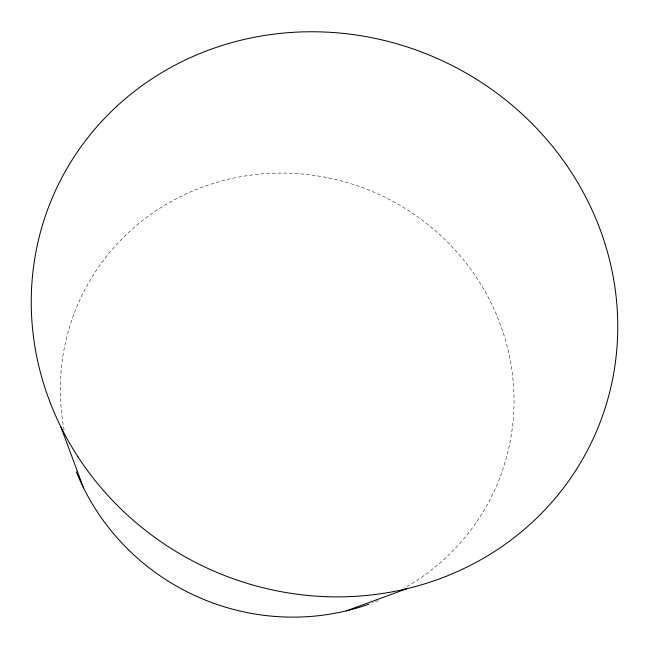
<?xml version="1.0" encoding="UTF-8"?>
<svg xmlns="http://www.w3.org/2000/svg" width="650" height="650" viewBox="0 0 650 650"><rect width="100%" height="100%" fill="white"/><g stroke="black" fill="none" stroke-linecap="round" stroke-linejoin="round"><path stroke-width="0.49" stroke-dasharray="3.25 2.44" d="M64.114 430.016A228.158 220.691 24.8 0 1 219.627 181.553A228.158 220.691 24.8 0 1 494.179 309.433A228.158 220.691 24.8 0 1 403.951 588.299M378.454 600.567A228.158 220.691 24.8 0 1 371.767 603.151"/><path stroke-width="0.97" d="M346.344 610.846L406.526 588.803M60.873 426.887L83.428 487.671M368.883 604.191A228.158 220.691 24.8 0 1 76.351 471.843M78.016 456.893A296.099 279.589 24.8 0 0 585.349 454.309A296.099 279.589 24.8 0 0 310.148 31.761A296.099 279.589 24.8 0 0 78.016 456.893"/></g></svg>
